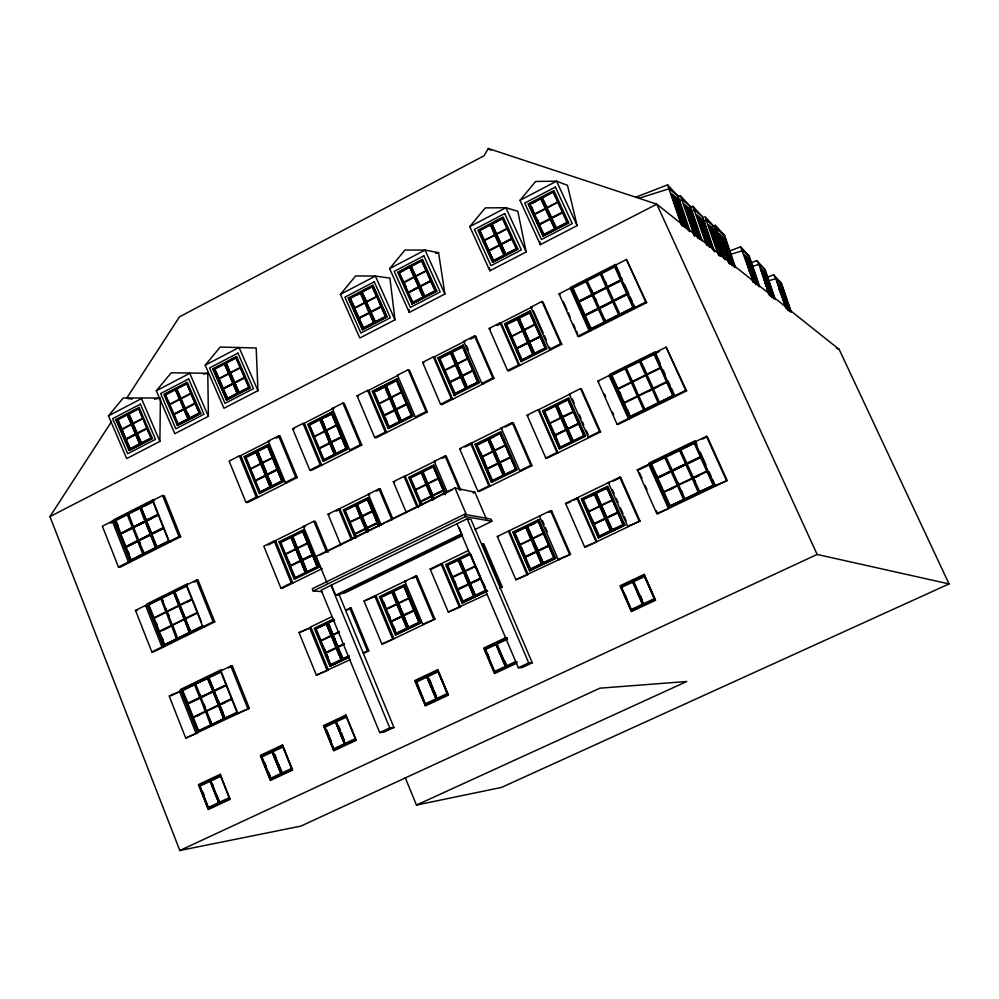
<?xml version="1.0" encoding="UTF-8"?>
<svg xmlns="http://www.w3.org/2000/svg" width="999" height="999" viewBox="0 0 999 999"><rect width="100%" height="100%" fill="white"/><g stroke="black" fill="none" stroke-linecap="round" stroke-linejoin="round"><path stroke-width="1.5" d="M160.402 398.039L123.264 397.952L108.466 415.871L126.698 458.566L159.89 441.396L160.389 399.588M405.207 777.659L416.483 805.057L501.498 787.424L949.05 583.916L839.172 349.388L656.793 204.171L488.286 148.501L484.053 155.769L179.458 316.858L126.973 397.789M416.483 805.057L686.75 681.505L599.912 688.174L300.811 826.123L179.82 850.499L49.95 516.583L111.738 421.291M156.319 390.796L171.216 372.777L207.78 373.289L208.391 416.321L174.8 433.691L156.319 390.796L189.748 373.301L208.391 416.321M205.22 365.184L220.217 347.053L256.181 348.002L257.954 390.684L223.951 408.266L205.22 365.184L239.061 347.465L257.954 390.684M340.409 294.38L355.656 275.936L375.399 276.061L389.91 278.109L394.992 319.817L359.815 337.999L340.409 294.38L375.399 276.061L394.992 319.817M389.622 268.606L404.957 250.05L425.037 250.062L438.586 252.672L444.892 294.006L409.29 312.425L389.622 268.606L425.037 250.062L444.892 294.006M469.767 226.636L485.264 207.892L505.894 207.717L517.832 211.264L526.161 251.973L489.86 270.754L469.767 226.636L505.894 207.717L526.161 251.973M520.004 200.324L535.589 181.468L556.568 181.169L567.482 185.315L577.11 225.637L540.347 244.643L520.004 200.324L556.568 181.169L577.11 225.637M108.466 415.871L141.483 398.576L159.89 441.396M115.909 419.493L139.086 407.405L152.41 438.436L129.258 450.424L115.909 419.493L129.258 450.424M212.962 368.781L226.548 400.025L212.849 368.806L236.601 356.418L250.274 387.737L226.548 400.025L250.274 387.737M348.301 297.989L362.487 329.608L348.301 297.989L372.839 285.202L387.013 316.895L362.487 329.608L387.013 316.895L372.839 285.202M411.975 303.971L397.614 272.203L422.44 259.265L436.813 291.109L411.975 303.971L436.813 291.109M528.271 203.908L543.106 236.051L528.271 203.908L553.871 190.559L568.731 222.765L543.106 236.051L568.731 222.765M232.08 359.016L234.703 357.642M363.948 290.072L366.658 288.661M407.892 267.095L410.639 265.659M495.754 221.166L498.414 219.78M539.535 198.289L542.22 196.878M121.616 429.233L131.306 424.213L127.298 414.86L117.62 419.88L121.965 429.133M133.154 423.314L128.784 414.048L138.486 409.003M169.743 404.183L165.584 394.817L175.599 389.685M181.069 398.276L176.885 388.911L186.701 383.816L190.772 393.219L181.294 398.226M218.694 378.633L228.609 373.501L224.5 364.061L214.598 369.205L219.018 378.559M226.036 363.224L235.964 358.067L240.097 367.507L230.157 372.664L226.361 363.149M360.477 293.057L350.087 298.389L354.608 307.892M372.34 286.85L361.925 292.207L366.458 301.723M403.808 282.193L399.413 272.615L409.74 267.245L414.061 276.835L403.971 282.168M415.796 275.936L411.388 266.346L421.753 260.964L426.086 270.567L415.959 275.911M484.365 240.26L479.745 230.619L490.272 225.15M502.659 218.744L491.97 224.238L496.59 233.891M534.752 213.998L530.094 204.308L540.871 198.776M547.127 207.555L542.469 197.839L553.084 192.295L557.754 202.01M356.68 295.042L359.215 293.718M400.936 271.903L403.509 270.567M532.942 202.922L535.589 201.536M132.805 423.401L142.507 418.369L138.724 408.953M179.658 399.076L169.967 404.12M354.333 307.942L364.56 302.635L360.214 293.094M366.196 301.76L376.448 296.441L372.078 286.888M494.83 234.815L484.153 240.284L479.745 230.619M534.552 214.011L545.217 208.491L540.684 198.776M546.94 207.555L557.629 202.023M121.791 429.645L131.481 424.625L135.489 433.991L125.787 438.998L122.153 429.545M142.919 418.718L146.716 428.159L136.988 433.179L132.979 423.813L142.695 418.781M173.976 413.986L169.805 404.62L179.608 399.55M185.315 408.104L181.131 398.726L191.171 393.581M218.881 379.046L228.783 373.913L232.904 383.366L222.989 388.499L219.193 378.971M359.053 317.869L354.52 308.366L364.76 303.059M370.916 311.7L366.383 302.185L376.635 296.865M420.317 285.976L415.909 276.373L426.286 270.991L430.619 280.619L420.479 285.951M495.017 235.24L484.34 240.709L488.823 250.374L484.552 240.697M501.211 243.993L496.578 234.328L507.28 228.846M545.541 208.916L534.752 214.435L539.285 224.151M551.81 217.707L547.14 207.979L557.767 202.447L562.437 212.175M234.465 382.53L244.405 377.385L240.172 367.957L230.344 373.077L234.777 382.455M369.205 312.6L358.791 317.919L354.62 308.341M381.094 306.418L370.654 311.75L366.471 302.173M488.748 250.387L499.3 244.93L494.805 235.252M511.713 238.536L500.998 244.018L496.653 234.328M551.623 217.707L562.312 212.175M132.992 435.352L135.727 433.928M413.611 289.523L416.171 288.187M135.664 434.403L139.685 443.781L129.97 448.788L125.974 439.423L135.901 434.34L126.086 439.385L130.332 448.688M141.533 442.882L137.163 433.603L147.128 428.509M178.209 423.813L174.038 414.435L184.078 409.315M195.429 403.409L185.377 408.541L189.56 417.944M227.597 398.276L223.164 388.911L233.304 383.728M237.899 389.622L239.086 392.332L234.64 382.954L244.805 377.759M363.499 327.859L358.978 318.344L369.393 313.024M375.374 321.703L370.841 312.175L381.281 306.843M408.504 292.645L418.768 287.3L423.101 296.928L412.824 302.247L408.416 292.657L418.931 287.275M424.85 296.029L420.429 286.413L430.969 281.019M504.058 255.032L493.356 260.489L488.948 250.811L499.637 245.342M505.694 254.133L501.261 244.443L511.913 238.961L501.261 244.443L505.831 254.108M551.81 218.144L562.637 212.6L551.81 218.144L556.493 227.859M141.296 442.944L137.288 433.566L146.89 428.571M174.151 414.41L183.853 409.365M227.285 398.364L237.213 393.244L233.092 383.778L223.277 388.886L227.385 398.339M244.593 377.809L234.753 382.917L238.873 392.382L248.938 387.225M363.324 327.897L359.066 318.331L369.218 313.049L373.489 322.627L363.236 327.922M375.212 321.74L370.929 312.163L381.106 306.868M420.504 286.401L430.819 281.044L435.164 290.672L425 295.991M141.184 442.982L150.924 437.962L146.778 428.608M185.714 408.454L195.217 403.471L199.3 412.899L189.785 417.882M375.124 321.765L385.402 316.458L381.019 306.88M505.619 254.133L516.208 248.676L511.7 238.986M556.306 227.872L567.007 222.352L562.449 212.612M129.146 450.449L152.41 438.436M177.273 425.524L200.811 413.361L187.2 382.217L163.861 394.418L177.385 425.499L200.811 413.361M492.582 262.213L517.907 249.101L503.159 217.033L477.934 230.22L492.507 262.225L517.907 249.101M49.95 516.583L656.793 204.171L817.132 554.445L949.05 583.916M153.659 499.45L113.536 519.917L130.195 562.15L128.434 562.012L118.444 567.045L102.373 526.198L112.313 521.116L114.086 521.328L110.365 523.226M240.996 456.181L239.398 455.856L229.133 461.088L245.954 502.36L247.54 502.597L297.252 477.547L280.17 436.201L278.621 435.839L268.269 441.133L285.302 482.517L286.838 482.792M351.211 450.362L349.775 450.025L332.355 408.429L342.882 403.059L344.33 403.471L361.788 445.03L311.288 470.479L309.79 470.179L292.607 428.708L303.034 423.389L304.533 423.763M416.62 417.395L415.297 417.008L397.465 375.199L408.166 369.742L409.515 370.217L427.372 411.988L376.061 437.837L374.662 437.487L357.08 395.816L367.669 390.409L369.081 390.846M483.091 383.903L481.868 383.454L463.636 341.446L474.513 335.889L475.749 336.426L494.018 378.396L441.87 404.682L440.571 404.258L422.602 362.387L433.366 356.893L434.665 357.392M549.413 347.053L550.649 349.862L549.525 349.35L530.894 307.13L541.945 301.486L543.069 302.085L561.75 344.268L508.753 370.979L507.554 370.504L489.173 328.409L500.112 322.827L501.311 323.389L497.215 325.474M170.567 541.808L168.856 541.633L152.497 500.624L162.562 495.479L164.273 495.729L180.669 536.713L120.217 567.182L118.444 567.045M269.568 440.871L240.759 455.581L257.854 497.402L256.268 497.152L245.954 502.36M333.566 408.229L304.283 423.164L321.765 465.197L320.279 464.897L309.79 470.179M398.576 375.062L368.831 390.234L386.7 432.48L385.314 432.117L374.662 437.487M464.635 341.358L434.403 356.78L452.684 399.225L451.398 398.801L440.571 404.258M531.768 307.105L501.048 322.777L519.742 365.434L518.568 364.947L500.112 322.827M153.122 500.861L114.81 520.404L130.744 560.739L169.256 541.321L153.696 502.31M276.286 438.174L280.17 436.201M470.329 339.198L475.749 336.426M633.428 304.083L635.339 308.329L634.353 307.729L615.184 265.259L626.46 259.503L646.665 302.622L578.958 336.725L577.884 336.188L559.065 293.881L570.192 288.199L571.278 288.823M115.597 520.666L127.335 514.772L132.355 527.447L120.729 533.354L115.996 520.716M128.322 514.185L140.097 508.254L145.142 520.954L133.479 526.873L128.721 514.235M146.541 520.404L141.096 507.667L152.909 501.723M145.379 505.731L152.772 501.71M585.963 281.468L591.92 294.643L578.908 301.248L572.964 288.087L586.201 281.606M593.331 294.093L587.212 280.819L600.324 274.226M614.822 267.02L620.604 280.07L607.492 286.725L601.51 273.539L614.66 266.92M244.156 456.805L268.294 444.592L244.156 456.805L259.365 493.743L283.516 481.568L268.169 444.567M307.854 424.425L332.255 411.975L307.854 424.425L323.177 461.488L347.827 449.138L332.143 411.95M372.34 391.458L397.252 378.846L372.34 391.458L388.124 428.733L413.161 416.183L397.14 378.808M437.987 357.992L463.286 345.179L437.987 357.992L454.907 395.716M504.695 323.976L530.394 310.964L504.695 323.976L521.291 361.663L504.795 324.026M318.132 419.78L324.912 416.333M521.578 316.084L528.321 312.65M250.649 468.606L245.966 457.455L256.281 452.447M257.605 451.523L267.707 446.453L272.302 457.604L262.188 462.662L257.605 451.523L259.116 454.383M314.348 436.251L309.59 425.037L319.817 419.905L324.488 431.093L314.585 436.301M321.403 419.006L331.668 413.861L336.351 425.075L326.086 430.207L321.74 419.093M379.083 403.371L374.213 392.095L384.59 386.888M386.226 385.976L396.64 380.756L401.436 392.02L391.009 397.227L386.538 386.076M444.842 369.967L439.885 358.629L450.424 353.346M457.267 363.823L452.085 352.41L462.662 347.115L467.757 358.504M511.688 336.014L506.618 324.625L517.494 319.343M519.018 318.306L529.757 312.924L534.765 324.288L524.013 329.658L519.293 318.431M325.549 417.157L331.88 413.923L336.576 425.124M377.098 390.884L384.802 386.963L389.373 398.139L379.295 403.434M145.417 520.979L133.754 526.91M146.141 520.367L158.242 514.46M157.979 514.435L146.279 520.379L141.221 507.679M120.954 533.916L132.58 528.009L137.612 540.721L125.961 546.615L120.817 533.903L132.842 528.034M133.704 527.435L145.367 521.515L150.424 534.228L138.736 540.147L133.566 527.422L145.629 521.54L139.148 524.837M151.823 533.691L146.366 520.929L158.466 515.022M158.204 514.997L146.491 520.941L151.561 533.666L163.274 527.734L151.423 533.653M151.96 518.331L146.366 520.929M450.611 353.421L455.307 364.647L445.042 370.03M522.489 330.694L511.863 336.101M592.095 295.167L598.064 308.379L585.027 314.985L579.083 301.785L592.332 295.317M612.574 301.211L599.325 307.742L593.356 294.53L606.418 287.899L593.431 294.58M613.836 300.574L607.679 287.262L621.016 280.744M579.158 301.835L592.182 295.217M607.754 287.312L620.866 280.644L626.81 293.843L613.673 300.487L626.81 293.843M255.407 480.244L250.724 469.068L260.814 464.036L265.397 475.199L255.644 480.294M262.387 463.149L272.502 458.091L277.098 469.268L266.97 474.313L262.737 463.224M319.23 447.952L314.448 436.713L324.687 431.593M326.286 430.694L336.563 425.562L341.258 436.788L330.969 441.92L326.623 430.781M384.265 415.184L379.183 403.833L389.585 398.638M391.221 397.727L401.648 392.507L406.456 403.796L396.004 409.003L391.533 397.814M450.137 381.855L444.967 370.429L455.719 365.222M462.375 375.649L457.192 364.21L467.782 358.928L472.889 370.342M516.895 347.889L511.813 336.476L522.527 331.119M524.238 330.169L534.989 324.787L540.022 336.188L529.245 341.558L524.5 330.294M324.912 431.655L329.37 442.807L319.455 448.002M383.953 415.097L394.368 409.915L389.797 398.701M449.837 381.743L460.414 376.473L455.419 365.11M462.087 375.549L472.689 370.267L467.969 359.003M255.607 480.744L265.597 475.686L270.192 486.875L260.19 491.92L255.494 480.719L265.834 475.736M271.878 486.026L267.282 474.837L277.31 469.767L281.918 480.956L271.878 486.026L267.17 474.812L277.535 469.805M336.213 453.733L331.181 442.407L341.695 437.337M389.26 426.973L384.165 415.596L394.792 410.464M401.336 420.879L396.216 409.49L406.868 404.358M455.244 393.693L450.062 382.242L460.826 377.048M467.307 387.437L462.4 376.086L472.814 370.729L462.4 376.086L467.22 387.4L478.022 382.192M527.672 342.969L532.779 354.42L522.115 359.802L517.02 348.351L527.934 343.082M545.454 348.189L540.234 336.688L529.557 342.095L534.49 353.471L529.47 342.058L540.409 336.775M150.687 534.265L139.011 540.172M331.293 442.445L341.471 437.287L346.178 448.539L335.989 453.683L331.518 442.495M384.265 415.621L394.58 410.414M406.668 404.295L396.328 409.528L401.123 420.829L411.476 415.596L406.668 404.295L411.688 415.659M450.149 382.28L460.639 376.985M517.107 348.401L527.759 343.007M138.099 541.308L126.049 547.165L131.206 559.902L143.144 554.045M138.961 540.709L150.649 534.79L155.719 547.552L144.006 553.446L138.824 540.696L150.911 534.827M168.594 541.058L156.718 546.965L151.648 534.215L163.761 528.321M137.837 541.283L126.461 547.202M156.855 546.977L151.773 534.228L163.499 528.296M591.333 328.833L585.202 315.522L598.488 309.053M620.029 314.36L613.861 301.024L627.222 294.518M585.289 315.559L598.326 308.966L604.233 322.153L591.171 328.746L604.395 322.24M613.935 301.061L627.072 294.418L633.041 307.642L619.88 314.273L633.041 307.642M270.192 486.875L260.427 491.958M271.765 486.001L282.143 481.006M319.655 448.489L329.583 443.306L334.265 454.545L323.988 459.652L319.318 448.414L329.807 443.356M335.876 453.658L346.178 448.539M401.024 420.791L411.376 415.572M467.22 387.4L477.747 382.093L472.914 370.766M534.49 353.471L545.192 348.077L540.147 336.651M334.265 454.545L324.325 459.727M399.375 421.703L389.048 426.91L399.375 421.703L394.48 410.377M534.577 353.509L545.279 348.114M454.133 395.454L479.557 382.704L463.186 345.142M521.203 361.626L547.04 348.676L530.307 310.926M155.981 547.577L144.281 553.471L143.157 550.649M156.718 546.965L168.856 541.083M285.302 482.517L295.729 477.272L297.252 477.547M349.775 450.025L360.377 444.68L361.788 445.03M415.297 417.008L426.061 411.576L427.372 411.988M481.868 383.454L492.807 377.934L494.018 378.396M507.554 370.504L518.568 364.947M549.525 349.35L560.651 343.743L561.75 344.268M168.856 541.633L178.983 536.538L180.669 536.713M577.884 336.188L589.085 330.544L590.134 331.106L570.629 287.375L615.546 264.46L620.029 274.4M634.353 307.729L645.704 302.023L646.665 302.622M187.337 583.853L146.741 604.045L163.661 646.94L161.938 646.94L151.823 651.91L135.502 610.414L145.554 605.406L147.303 605.481M267.957 545.042L275.736 541.183L274.188 540.996L263.798 546.166L280.881 588.086L282.417 588.186L322.202 568.643L320.716 568.518L303.409 526.461L313.898 521.241L315.384 521.453L328.109 552.272M340.846 545.104L328.047 514.21L338.599 508.953L340.047 509.19L336.101 511.151M381.268 525.174L368.281 494.193L378.946 488.886L380.344 489.16L392.757 518.706M406.418 512.787L393.319 481.73L404.046 476.398L405.407 476.685M447.49 492.544L434.215 461.388L445.042 456.006L446.341 456.331L460.851 490.284M520.916 471.053L519.742 470.754L501.223 428.059L512.225 422.577L513.411 422.964L531.98 465.621L479.158 491.558L477.922 491.296L459.652 448.738L470.554 443.306L471.803 443.656L465.01 447.04M589.335 437.45L588.274 437.087L569.33 394.18L580.519 388.611L581.593 389.061L600.574 431.93L546.89 458.291L545.766 457.967L527.085 415.197L538.161 409.677L539.298 410.089M304.658 526.061L275.487 540.571L292.857 583.054L291.321 582.954L280.881 588.086M369.443 493.843L339.797 508.578L352.31 538.661M435.264 461.101L405.144 476.073L418.456 507.554M502.16 427.822L471.54 443.044L490.109 486.176L488.886 485.901L477.922 491.296M570.142 394.006L539.035 409.478L558.029 452.834L556.905 452.497L545.766 457.967M151.823 651.91L153.559 651.897L214.748 621.853L198.089 580.219L196.416 580.119L186.226 585.189L202.847 626.848L204.508 626.873M376.348 491.146L380.344 489.16M442.282 458.341L446.341 456.331M505.169 427.072L512.037 423.651M671.34 388.112L675.112 396.478L674.188 396.041L654.707 352.847L666.133 347.165L686.588 390.846L618.006 424.513L616.995 424.125L597.864 381.118L609.14 375.512L610.164 375.986M154.033 617.707L148.826 604.832L160.702 599M161.701 598.426L173.614 592.582L178.746 605.469L166.808 611.313L161.701 598.426L163.224 601.311M180.145 604.907L174.625 592.007L186.576 586.138M194.268 582.117L198.089 580.219M659.465 351.486L655.656 353.371L654.707 352.847M618.056 388.698L611.875 375.262L625.099 368.756M632.504 381.543L626.298 368.094L639.722 361.638M647.002 374.363L640.784 360.889L654.245 354.42M278.933 541.858L303.371 529.782L318.831 567.345L294.268 579.358L279.046 541.87M355.032 537.787L343.306 509.865L368.119 497.602L379.832 525.561M420.691 505.419L408.703 477.347L433.816 464.872L445.891 492.994M475.174 444.305L500.786 431.655L517.32 469.792L491.57 482.38L475.174 444.305L491.57 482.38M542.732 410.739L568.743 397.877L585.664 436.201L559.502 448.988L542.732 410.739L559.502 448.988M348.301 507.954L362.013 501.136M285.514 553.833L280.769 542.519L290.971 537.524L295.604 548.838L285.751 553.858M292.557 536.663L302.772 531.655L307.43 542.981L297.202 547.976L292.907 536.7M350.224 521.928L345.167 510.514L355.519 505.444M362.212 515.996L357.13 504.57L367.732 499.525M415.534 489.448L410.601 478.009L421.103 472.864M422.764 471.965L433.291 466.808L438.174 478.246L427.622 483.391L423.064 472.028M482.13 456.468L477.085 444.967L487.749 439.747M549.812 422.964L544.667 411.388L555.494 406.081M493.706 436.938L489.448 438.823L494.692 450.399M191.721 599.038L179.758 604.894L174.75 592.007M159.353 631.168L154.121 618.269L166.021 612.449M172.278 624.787L167.033 611.875L178.971 606.031L184.365 618.968M185.502 618.406L179.982 605.469L191.958 599.6M617.819 388.599L631.081 382.105L625.262 368.831M632.28 381.431L645.579 374.925L639.497 361.526M646.778 374.25L660.127 367.719L654.033 354.308M186.938 602.222L191.82 599.6M349.9 521.878L360.264 516.82L355.731 505.482M361.888 515.946L372.277 510.864L367.507 499.488L372.277 510.864M494.418 450.312L505.132 445.079L500.149 433.591L489.448 438.823L494.505 450.349M560.739 417.694L549.987 423.014M568.256 399.887L557.23 405.144L562.312 416.695L573.351 411.438M624.275 402.647L618.081 389.185L631.343 382.692M632.542 382.03L645.766 375.474L651.86 388.898L638.536 395.404L632.767 382.13M653.284 388.336L647.052 374.837L660.401 368.306M285.602 554.32L295.816 549.338L300.462 560.676L290.359 565.659L285.951 554.358M302.397 559.852L297.402 548.476L307.642 543.481L312.312 554.832L302.173 559.827L297.515 548.488M360.364 517.307L365.222 528.721L354.957 533.791L350.1 522.39L360.689 517.357M431.231 496.291L420.591 501.398L415.646 489.935L426.373 484.84M482.255 456.955L492.944 451.735L497.914 463.249L487.3 468.481L482.529 457.03M555.269 435.089L549.949 423.439L560.801 418.144M564.135 416.633L573.588 411.95L578.696 423.526M300.462 560.676L290.584 565.684M302.06 559.815L312.312 554.832M366.858 527.847L377.26 522.777L372.49 511.376L362.1 516.446L367.182 527.897M438.586 478.796L427.834 483.903L432.692 495.354L443.469 490.247M494.917 450.899L499.7 462.362L510.352 457.117L505.357 445.591L494.63 450.824L499.612 462.337L510.526 457.167M565.884 429.707L555.019 435.002L565.884 429.707L560.963 418.194M567.632 428.783L578.446 423.439L573.414 411.888L562.537 417.207L567.882 428.871M377.26 522.777L366.958 527.859L362.2 516.471L372.702 511.413L377.16 522.764M578.521 423.476L567.707 428.808L562.787 417.295M295.204 577.522L290.447 566.158L300.674 561.176L305.332 572.539L295.442 577.534M302.26 560.327L312.525 555.332L317.195 566.708L306.93 571.69L302.61 560.352M356.356 537.137L355.057 534.278L365.434 529.22M422.028 504.77L420.704 501.885L431.243 496.753M434.128 498.738L432.917 495.866L443.681 490.759M492.682 480.569L487.425 468.968L498.314 463.811M499.837 462.849L510.564 457.617L515.571 469.168L504.82 474.388L500.112 462.924M566.283 430.282L571.216 441.82L560.327 447.102L555.244 435.514L566.108 430.219M171.403 625.362L159.615 631.168M185.115 618.393L197.115 612.537M303.871 559.727L312.749 555.357L317.195 566.708M171.628 625.923L176.486 638.861L164.673 644.667L159.44 631.73L171.366 625.923M172.377 625.362L184.328 619.53L189.473 632.479L177.622 638.299L172.765 625.362M202.76 626.086L190.497 631.917L185.339 618.955L197.34 613.111M624.05 402.547L637.487 396.141M653.071 388.236L666.445 381.705L660.539 368.381M162.45 630.444L170.317 626.573M630.519 416.633L624.313 403.146L637.599 396.665M645.029 409.503L638.798 396.004L652.135 389.498M666.645 382.267L672.777 395.741L659.452 402.285L653.334 388.823L666.857 382.38M648.301 391.521L652.272 389.56L658.166 402.922L644.879 409.44L658.166 402.922M657.542 386.963L653.334 388.823M486.613 519.555L474.887 492.207L454.982 487.949L316.134 556.393L327.01 582.817M320.017 554.944L384.153 523.326M386.938 521.953L452.472 489.647M492.395 480.494L503.121 475.299L498.039 463.736M583.878 435.589L572.951 440.896L567.857 429.295L578.746 423.988L583.878 435.589L578.921 424.038M189.473 632.479L177.884 638.299M190.497 631.917L202.385 626.073M473.151 493.056L474.887 492.207M519.742 470.754L530.819 465.309L531.98 465.621M588.274 437.087L599.537 431.556L600.574 431.93M672.777 395.741L659.452 402.285M203.184 626.361L164.198 645.516L148.027 604.557L186.788 585.277L201.486 622.115M202.847 626.848L213.099 621.815L214.748 621.853M616.995 424.125L628.334 418.556L629.333 418.956L609.502 374.513L654.994 351.885L660.052 363.099M674.188 396.041L685.689 390.397L686.588 390.846M475.074 529.495L491.908 521.291L490.959 519.093L464.473 514.31L312.287 588.761L313.211 591.021L322.19 591.583M313.211 591.021L465.447 516.595L491.908 521.291M457.018 523.763L467.195 518.793L470.979 519.455L532.255 662.812L521.928 667.644L518.356 667.757L457.018 523.763L321.166 590.134L379.707 732.579L383.941 732.13L393.931 727.472L338.973 594.243M331.631 585.377L335.652 595.129L461.763 533.703L459.365 528.071M462.537 534.715L338.149 595.279L335.652 595.129M462.45 535.639L344.643 592.981L341.646 592.794M221.541 669.567L180.457 689.485L197.64 733.041L185.727 738.086L169.143 695.953L181.031 690.946L170.854 695.866M299.013 632.592L311.026 627.522L299.013 632.592L316.358 675.174L350.025 659.74M345.741 609.939L351.173 608.079L368.793 650.761L363.461 653.309M364.048 601.073L374.737 595.891L376.136 595.978L364.048 601.073L381.793 643.868L383.191 643.88L434.965 619.118L416.933 576.211L415.584 576.098L404.795 581.318L422.789 624.263L424.113 624.3M487 594.23L448.289 612.062L430.144 569.043L441.009 563.773L442.307 563.923M559.353 559.627L558.229 559.477L539.41 516.083L550.561 510.676L551.685 510.914L570.554 554.27L515.884 579.732L497.315 536.488L508.354 531.131L509.552 531.331M628.646 526.485L627.647 526.273L608.391 482.654L619.73 477.16L620.741 477.46L640.034 521.041L585.664 547.04L584.59 546.865L565.596 503.396L576.823 497.952L577.909 498.214L573.701 500.249M332.255 616.495L310.776 626.91L328.421 670.067L316.358 675.174M405.894 580.819L375.886 595.354L393.918 638.748L381.793 643.868M468.381 550.536L442.045 563.299L460.489 606.905L448.289 612.062M540.284 515.684L509.278 530.706L528.159 574.55L515.884 579.732M185.727 738.086L249.35 708.316L232.43 666.046L230.806 666.071L220.492 671.066L237.375 713.386L238.986 713.274M220.991 671.003L181.768 690.009L198.189 731.618L237.65 712.737M347.19 610.002L351.173 608.079M412.887 578.171L416.933 576.211M440.946 564.572L431.468 569.168L430.144 569.043M548.901 512.262L551.685 510.914M568.106 502.959L570.904 501.61M613.199 481.118L620.741 477.46M637.3 469.805L648.713 464.273L649.687 464.597L638.286 470.117L637.3 469.805L656.743 513.523L657.704 513.748L727.185 480.531L707.329 436.675L706.455 436.301L694.892 441.908L714.697 485.801L715.559 486.088L712.362 479.008M194.842 684.54L182.567 690.309L188.112 703.358M213.112 691.296L207.53 678.221L212.862 691.308L200.911 697.065L195.604 683.99L207.904 678.209L195.729 683.99M214.261 690.734L208.679 677.659L221.029 671.852M228.559 667.906L232.43 666.046M194.58 684.552L182.954 690.297M220.779 671.852L208.803 677.659L214.011 690.746L225.999 684.964M656.468 474.787L657.679 477.497L651.41 463.873L664.959 457.492M672.315 470.429L666.033 456.793L679.62 450.399M702.197 439.16L707.329 436.675M651.485 463.898L664.81 457.442M666.096 456.818L679.47 450.349L685.714 463.973M670.254 454.932L674.263 452.984M349.2 657.13L329.957 666.345L314.26 628.246L333.529 618.98M487.612 590.884L462.05 603.121L445.654 564.622L469.842 552.971M512.962 532.03L538.898 519.53L555.706 558.291L529.632 570.716L512.962 532.03L529.72 570.729M581.468 498.926L598.513 537.812L581.381 498.901L607.729 486.201L624.924 525.162L598.513 537.812L624.924 525.162M317.907 626.947L320.642 625.624M536.788 520.966L539.51 519.655M601.373 489.697L605.519 487.687M334.365 619.492L327.347 622.889L342.37 659.477L348.639 656.48M469.455 554.083L459.153 559.078L474.862 596.053L486.513 590.484M320.941 640.409L316.121 628.92L326.661 624M334.553 620.054L328.047 623.151L333.104 634.652M386.438 608.928L381.318 597.365L391.783 592.357M452.772 576.935L447.564 565.297L458.391 560.239M475.499 565.859L464.822 570.953L459.877 559.34L470.741 554.258M520.017 544.393L514.897 532.704L525.699 527.547M588.561 511.326L583.341 499.575L594.467 494.368L591.745 495.691M530.369 525.399L534.39 523.451M212.737 691.308L201.161 697.052L200.125 694.442M213.886 690.759L226.249 684.952M193.257 717.045L187.949 703.958L199.987 698.201M206.331 710.751L201.011 697.652L213.087 691.882L218.306 705.007L206.593 710.739M219.718 704.432L214.123 691.333L226.236 685.539M680.906 449.775L694.193 443.219L700.324 456.805L686.875 463.299L680.694 449.687L694.33 443.269M331.156 635.489L326.323 623.988L331.156 635.489L321.166 640.409M332.767 634.652L339.285 631.555M386.126 608.915L396.615 603.908L391.995 592.37M398.264 603.059L408.778 598.039L403.933 586.475L393.431 591.508L398.576 603.071M452.485 576.91L463.136 571.828L458.104 560.202M530.919 539.248L520.192 544.418M532.467 538.324L543.306 533.154L538.249 521.466L527.41 526.648L532.729 538.374M599.625 506.106L588.723 511.363L587.587 508.753M663.86 491.633L657.729 478.022L671.303 471.653M685.988 464.572L672.377 470.966L678.683 484.627L677.459 481.918M657.804 478.046L671.153 471.603M685.851 464.523L672.589 471.029M325.849 652.434L321.029 640.921L331.368 635.988L336.089 647.514L326.074 652.422L324.9 649.55M338.037 646.678L332.979 635.152L339.498 632.067M391.258 621.003L386.338 609.427L397.028 604.432M414.048 610.152L408.891 598.551L398.476 603.571L403.621 615.159M452.697 577.422L463.536 572.352L468.294 583.978L457.629 589.048L452.997 577.447M470.267 583.141L465.034 571.465L475.711 566.371L480.869 578.046M525.449 556.618L520.142 544.892L530.968 539.735M594.105 523.626L588.711 511.825L599.7 506.58M606.868 517.494L601.46 505.681L612.474 500.424L617.819 512.225M337.712 646.678L344.23 643.593M401.86 616.008L391.471 621.003M469.98 583.116L480.681 578.021L475.911 566.396M525.187 556.58L536.013 551.436L531.143 539.76M537.749 550.549L548.613 545.379L543.531 533.666L532.692 538.848L538.011 550.586M593.868 523.576L605.019 518.381M606.63 517.445L617.669 512.187L612.624 500.462M330.781 664.472L325.949 652.934L336.526 648.014M342.982 658.728L337.912 647.19L344.33 644.105M396.291 633.104L391.358 621.503L402.073 616.52L391.471 621.515M403.521 615.659L414.061 610.651L418.918 622.265L408.366 627.272L403.521 615.659L404.907 618.256M463.061 601.236L457.842 589.56L468.706 584.502M475.437 595.317L470.204 583.628L481.081 578.558L470.292 583.628L475.249 595.304M530.544 568.831L525.412 557.092L536.413 551.972M543.306 562.824L537.974 551.061L549.013 545.929M599.338 535.889L594.093 524.1L605.257 518.893M612.287 529.795L606.855 517.957L618.056 512.749M326.061 652.934L336.301 648.014L341.034 659.565L331.006 664.472M337.912 647.19L344.443 644.105M414.061 610.651L403.621 615.671L408.479 627.272M457.942 589.572L468.506 584.49L473.651 596.166M525.499 557.105L536.238 551.947L541.308 563.673L530.719 568.843M543.044 562.787L553.921 557.629L548.838 545.891L538.061 551.073L543.131 562.799M594.168 524.113L605.094 518.868L610.277 530.656L599.5 535.914M612.125 529.77L606.942 517.981L617.894 512.712L623.101 524.512L612.05 529.745M219.343 704.457L231.343 698.688M205.669 711.875L210.614 725.037L198.664 730.756L193.356 717.632L205.407 711.887M206.443 711.35L218.531 705.581L223.764 718.743L211.776 724.475L206.818 711.325M678.471 484.565L692.107 478.184M693.194 477.497L706.743 471.041L700.524 457.392L687.075 463.873L693.393 477.559M196.391 716.333L200.362 714.422M222.615 703.733L225.275 702.447M677.447 485.789L683.616 499.45L670.217 505.856L664.06 492.22L677.659 485.851M698.501 492.432L684.914 498.826L678.733 485.164L692.232 478.733M699.799 491.808L693.468 478.096L707.005 471.64M669.63 489.71L673.638 487.774M695.017 477.51L699.063 475.574M342.657 658.741L349.188 655.656M462.774 601.223L473.464 596.153M475.162 595.292L485.876 590.209L481.456 579.832L486.063 590.234M349.101 657.13L329.957 666.345M487.512 590.871L462.05 603.121M529.632 570.716L555.706 558.291M395.467 634.989L420.616 622.951L404.445 584.577L379.433 596.69L395.367 634.977L420.616 622.951M224.013 718.718L212.025 724.462M231.955 699.25L219.568 705.032L224.8 718.194L237.2 712.412M236.963 712.424L224.925 718.181L219.942 705.019M363.374 652.684L368.793 650.761M422.789 624.263L434.965 619.118M558.229 559.477L570.554 554.27M584.59 546.865L596.94 541.658L577.634 497.589L609.14 482.317L609.427 482.942L608.391 482.654M627.647 526.273L640.034 521.041M237.375 713.386L249.35 708.316M499.45 588.274L502.197 586.962L483.753 543.831L482.517 543.656L500.998 586.863L502.197 586.962M656.743 513.523L669.168 508.266L649.013 463.086L695.092 440.759L697.015 445.005M714.697 485.801L727.185 480.531M505.756 637.649L483.716 648.051L494.53 673.576L516.658 663.224M436.675 699.762L426.473 675.936L436.675 699.762L425.287 704.994L415.372 681.181L437.987 670.616L447.977 694.467L437.062 699.587L426.86 675.761L437.987 670.616M506.056 667.332L495.641 643.368L506.056 667.332L494.505 672.652L484.353 648.701L507.105 637.961M415.372 681.181L426.735 675.936M484.353 648.701L495.879 643.368M516.171 662.599L506.231 667.157L496.041 643.181L507.33 637.974M427.597 675.736L431.693 673.813M498.101 642.544L502.497 640.584M416.333 682.092L426.873 677.122L435.939 698.838L425.362 703.796L416.758 682.117M485.314 649.637L496.028 644.58L505.307 666.408L494.555 671.453L485.689 649.675M507.492 639.173L497.09 644.08L506.368 665.921L515.496 661.638M199.026 785.226L220.542 775.187L209.553 780.269L219.106 803.646L209.927 780.094L199.026 785.226L208.229 808.641L219.106 803.646M281.343 774.512L271.616 751.011L281.343 774.512L270.329 779.582L260.926 756.043L282.754 745.853L292.22 769.43L281.718 774.337L271.99 750.823L282.754 745.853M324.076 726.273L346.216 715.933L335.302 720.966L344.955 744.642L355.894 739.622L333.678 749.924L324.076 726.273L335.202 721.128L344.855 744.792L333.678 749.924M620.666 586.425L632.529 580.956L643.181 605.169L631.48 610.651L620.666 586.425L644.355 575.374L655.057 599.612L643.581 604.982L632.742 580.731L644.355 575.374M260.926 756.043L271.915 750.973M202.747 783.803L200.15 785.027L200 786.113L208.391 807.429L218.419 802.734M216.021 777.534L220.217 775.661M268.868 752.722L271.503 751.485M338.786 719.655L343.069 717.732M637.3 579.033L642.394 576.635M200 786.113L210.002 781.393M220.679 776.36L210.989 780.931L219.393 802.272L229.121 797.726M271.391 779.37L261.9 756.93L272.053 752.147M282.892 747.027L273.039 751.673L282.242 773.051M335.352 722.302L325.037 727.172L333.791 748.713L344.131 743.868M355.182 738.698L345.154 743.393L336.363 721.827L346.366 717.107M425.287 704.994L447.977 694.467M494.505 672.652L517.32 661.962M270.454 778.371L280.644 773.601M281.643 773.126L291.521 768.506M208.229 808.641L229.807 798.638L219.156 803.533M270.329 779.582L292.22 769.43M631.281 610.639L655.057 599.612M379.707 732.579L389.747 727.896L393.931 727.472M518.356 667.757L528.733 662.899L532.255 662.812M179.82 850.499L817.132 554.445M635.839 197.165L667.582 184.852L678.146 196.279L689.934 231.343M677.497 196.853L680.406 195.729L690.634 206.818L702.097 240.821M690.059 207.417L692.906 206.331L702.809 217.083L714.522 251.76M712.412 226.448L715.321 225.337L724.662 235.514L735.351 267.083M729.195 251.149L740.646 246.828L749.35 256.343L759.377 285.789M751.111 262.712L756.842 260.564L765.159 269.668L775.349 299.55M766.483 277.497L773.663 274.825L781.568 283.516L791.333 312.075M638.861 198.326L669.18 188.724L678.146 196.279M679.183 200.537L682.092 199.613L690.634 206.818M691.72 211.139L694.667 210.227L702.809 217.083M703.771 221.341L706.743 220.404L714.51 226.96L725.411 259.166M714.297 230.145L717.207 229.233L724.662 235.514M730.719 254.345L742.657 250.699L749.35 256.343M751.71 266.608L758.915 264.41L765.159 269.668M768.568 280.819L775.786 278.646L781.568 283.516M139.685 443.781L135.552 434.44M178.434 423.751L187.924 418.793L183.741 409.403M135.489 433.991L131.718 424.563M199.3 412.899L195.105 403.496M174.201 413.936L183.666 408.953L179.832 399.488M131.531 424.15L127.173 414.885M185.527 408.042L195.255 402.997M237.213 393.244L232.979 383.816M117.982 419.792L121.728 429.195M223.301 388.411L218.981 379.021M233.117 383.316L228.996 373.863M234.64 382.954L236.139 385.577M190.996 393.156L186.925 383.753M230.657 373.002L234.565 382.505M228.821 373.451L224.388 364.086M682.28 225.824L672.29 196.091L678.821 201.224L688.686 230.557M435.701 253.321L438.586 252.672M672.652 197.452L675.549 199.55L672.951 197.39M672.29 196.091L678.821 201.224M676.248 207.193L678.533 209.378L681.68 218.744M694.854 235.752L685.102 206.781L691.333 211.676L700.511 238.898M677.809 209.103L678.696 208.903L675.811 206.843L681.83 211.776L680.943 211.975L683.179 218.619M678.533 209.378L681.693 211.363L680.806 211.563M684.864 208.242L688.224 210.115L685.451 208.104M679.27 209.678L681.53 211.838L684.964 221.079L678.646 217.22L679.545 217.02M214.922 369.131L218.806 378.609M688.348 210.527L691.096 212.5L690.222 212.687M685.102 206.781L691.333 211.676M688.973 217.62L691.146 219.718L694.23 228.858M681.655 219.643L682.554 219.443M712.961 249.787L703.533 221.865L697.577 217.195L703.246 221.928L712.187 248.376M690.559 219.842L691.708 219.58L694.155 221.591L693.281 221.778L690.659 213.986M684.215 221.691L685.102 221.491L679.108 216.671L681.98 218.681L681.093 218.881L678.845 212.188M690.983 220.18L691.845 219.992M699.712 220.579L700.561 220.392L697.914 218.481L700.274 220.454L703.296 229.383M693.418 222.178L694.293 221.99C679.982 208.029 698.501 230.619 687.936 210.177M700.674 220.779L703.296 222.665L706.293 231.543L703.021 222.727M702.447 222.852L703.296 222.665M692.195 227.223L694.367 229.258L696.565 235.801M693.643 228.983L694.517 228.796L691.77 226.873L697.489 231.481L696.628 231.681L698.376 236.888M701.36 227.784L703.421 229.77L706.443 238.711M695.067 229.533L697.202 231.556L699.387 238.062M724.475 258.941L715.247 231.643L709.565 227.198L714.972 231.706L723.713 257.567M702.722 229.508L703.571 229.32L700.936 227.447L706.43 231.943L709.427 240.821L708.578 241.009M704.108 230.032L706.143 232.005L709.14 240.884M712.424 230.27L709.889 228.459L712.424 230.27L721.141 256.131M706.43 231.943L705.581 232.118L708.154 239.748M712.524 230.644L715.022 232.442L714.198 232.617M703.533 236.95L706.718 238.649L705.868 238.836M719.954 235.864L725.411 240.135L734.465 266.883M713.261 237.537L715.222 239.435L718.169 248.164M707.255 239.36L709.278 241.283L711.425 247.64M722.14 244.355L719.717 237.213L722.702 238.836L731.243 264.173M714.535 239.173L715.371 238.986L712.849 237.213L718.094 241.496L717.257 241.683M714.747 232.505L717.956 241.121L715.746 239.298L714.66 239.56L717.12 246.828M715.047 239.86L715.871 239.685L718.83 248.414L721.028 250.187L717.819 241.558L715.596 239.748M708.716 241.408L709.565 241.221L712.137 248.851M719.717 237.213L722.702 238.836M723.064 239.136L724.924 240.971L728.071 249.413L725.948 247.677L723.064 239.136L724.924 240.971M720.991 236.738L725.411 240.135M716.358 246.691L715.521 246.878L717.744 248.676L720.217 255.956M722.627 245.791L725.586 247.377L724.774 247.552M723.563 245.991L722.752 246.166L724.899 247.927L727.309 255.057M717.619 248.289L718.456 248.102C710.701 242.02 726.373 254.882 718.681 248.851M717.994 248.589L718.83 248.414M717.744 248.676L718.581 248.489M718.119 248.976L718.955 248.788L721.415 256.069M724.899 247.927L725.948 247.677M727.934 249.85L731.093 258.304L728.97 256.593C725.848 238.861 729.158 253.883 723.164 245.667M725.661 254.757L728.621 256.306L727.796 256.481M725.786 255.145L726.61 254.97M728.97 256.593L727.921 256.868L729.382 261.151M731.518 264.111C721.315 246.878 741.345 268.244 726.211 254.645M758.753 286.114L750.124 260.776L745.204 256.943L749.874 260.839L758.166 285.502M744.967 258.204L747.689 259.653L746.915 259.827L749.213 266.583M749.937 261.526C744.829 256.606 754.919 267.208 752.684 269.605L751.91 269.767M747.739 266.358L750.449 267.769L749.675 267.944M747.864 266.708L748.638 266.546M750.898 268.394L752.547 270.017L755.556 278.047L752.809 269.967L748.263 266.246L745.953 259.453M752.809 269.967L752.035 270.13L754.332 276.86M761.35 270.417L765.946 273.988L774.275 298.389M771.216 290.684L769.442 289.248L766.52 281.468L768.306 282.917L771.216 290.684L768.556 282.867L764.297 279.395L761.625 271.528L763.673 272.977L762.924 273.139L765.159 279.67M750.636 274.875L753.333 276.261L752.559 276.423L749.799 268.294L750.773 268.044L752.684 269.605M750.761 275.237L751.535 275.062M766.408 281.119L763.736 273.289L765.771 274.725L768.431 282.53L767.682 282.68L765.022 274.875L765.771 274.725M762.437 271.328L765.946 273.988M753.009 277.035L753.783 276.873M757.979 285.152L755.681 278.409L754.907 278.571L756.28 282.617M763.798 279.495L766.358 280.819L765.596 280.969M763.923 279.845L764.672 279.683M768.431 282.53L765.721 281.318L768.393 289.173L769.143 289.011L766.608 287.724M767.806 283.029L768.556 282.867M790.384 311.139L782.367 287.7L778.109 284.403L782.13 287.749L790.134 311.188M768.968 294.655L766.72 288.074L767.482 287.912M778.346 285.452L780.269 286.8L779.545 286.95L782.13 294.505L782.854 294.355L780.943 293.032L778.783 286.713M768.693 289.41L769.442 289.248M766.72 288.074L769.267 289.36M779.819 287.188L782.205 288.411L784.777 295.929L784.053 296.079L781.493 288.561L779.819 287.188L782.404 294.73M768.818 289.76L769.567 289.598L772.239 297.452M780.444 288.112L782.367 287.7M781.493 288.561L782.205 288.411M774 298.851L771.34 291.021L770.591 291.184L772.364 296.403M780.569 293.469L781.293 293.319M782.891 294.63L784.777 295.929M782.242 294.83L782.966 294.68M783.241 294.917L782.517 295.067L785.102 302.622M783.004 294.967L784.652 296.316L787.474 303.796L784.889 296.266L784.178 296.416L786.313 302.685M785.501 306.356L784.003 301.248M784.827 302.397L785.551 302.247L783.653 300.961L787.587 304.121L790.159 311.663M785.938 302.809L787.337 304.171L789.485 310.452M787.587 304.121L786.862 304.27L787.724 306.793M203.596 374.113L207.78 373.289M154.42 399.188L158.903 398.326M423.101 296.928L418.693 287.312M435.164 290.672L430.731 281.056M364.935 303.034L369.031 312.625M408.479 292.183L418.581 286.875L414.26 277.26L403.908 282.63L408.304 292.22M376.81 296.84L380.919 306.443M418.743 286.85L414.423 277.247M350.349 298.351L354.433 307.929M362.187 292.158L366.283 301.748M430.781 280.594L426.448 270.979M414.061 276.835L409.902 267.22M426.248 270.554L421.753 260.964M344.855 744.792L335.202 721.128M198.913 730.731L210.876 725.012M544.08 234.29L554.57 228.808L550.024 219.068L539.423 224.588L543.956 234.303M224.8 718.194L224.126 715.534M193.506 717.02L205.182 711.313L200.25 698.189M218.556 704.994L213.336 691.87M218.793 705.569L223.639 718.756M539.41 224.138L549.887 218.644L545.354 208.916M539.61 224.575L550.212 219.056M490.409 225.15L494.68 234.827M492.182 224.226L496.453 233.903L506.955 228.434L502.447 218.756M200.012 697.614L187.725 703.371L199.763 697.627L194.455 684.552M341.258 659.565L336.188 648.014M325.949 652.934L328.059 657.255M336.089 647.514L331.593 635.988M164.935 644.667L176.748 638.861M396.503 633.104L406.718 628.121L401.76 616.508M172.54 624.8L184.103 618.955L179.221 606.043M154.296 617.707L165.797 611.875L160.964 599.013M184.59 619.53L189.348 632.479M328.384 623.164L332.879 634.652M419.13 622.277L413.961 610.651M166.808 611.313L166.059 608.466M135.502 610.414L137.25 610.476M166.284 612.449L171.141 625.349M178.996 605.481L173.876 592.594M408.991 598.051L404.145 586.488M404.795 581.318L406.156 581.43M131.481 559.927L142.745 554.008L137.7 541.271M305.332 572.539L300.899 561.201M126.236 546.64L137.612 540.721M138.824 540.696L140.347 543.568M121.004 533.379L132.355 527.447M296.041 549.363L300.349 560.664M295.841 548.863L291.196 537.549M307.867 543.506L312.2 554.82M307.667 543.006L303.009 531.68M140.372 508.291L145.017 520.929M127.697 398.539L132.143 399.125M303.409 526.461L304.907 526.673M355.169 533.816L365.222 528.721M553.921 557.629L548.751 545.879M152.497 500.624L154.221 500.861M365.659 529.258L366.633 532.08M367.382 528.396L368.256 531.206M377.684 523.314L367.07 528.346L368.369 531.218M328.047 514.21L329.52 514.435M548.788 545.404L543.706 533.703M497.315 536.488L498.526 536.675M532.954 538.886L537.837 550.561M543.481 533.179L538.424 521.503M525.874 527.572L530.744 539.21M527.684 526.698L532.554 538.336M265.634 475.237L261.051 464.073M368.281 494.193L369.692 494.443M420.804 501.436L430.931 496.228L426.073 484.777M250.886 468.643L260.614 463.536L256.044 452.397L260.851 463.586M277.335 469.318L272.739 458.141M431.456 496.79L432.467 499.625M262.537 462.737L257.73 451.548M415.734 489.485L425.961 484.29L421.303 472.902M272.302 457.604L267.944 446.503M393.319 481.73L394.692 482.017M428.134 483.966L432.792 495.379L443.269 490.209L438.386 478.746L443.169 490.197M623.101 524.512L617.819 512.699M427.622 483.391L422.864 471.99M438.361 478.284L433.491 466.845M565.596 503.396L566.708 503.646M599.85 506.618L604.87 518.344M601.473 505.219L596.066 493.419L607.217 488.199M292.607 428.708L294.118 429.071M434.215 461.388L435.527 461.713M341.146 436.763L336.788 425.624M487.487 468.531L498.101 463.299M612.399 499.937L606.98 488.136L612.25 499.9L601.223 505.157L596.303 493.481M515.759 469.218L510.751 457.667M482.317 456.518L492.719 451.236L487.937 439.797L477.085 444.967M670.354 505.894L683.753 499.488M459.652 448.738L460.926 449.075M332.355 408.429L333.816 408.828M685.052 498.863L698.301 492.37L692.369 478.783M505.307 445.142L500.324 433.641M664.01 491.683L677.247 485.214L671.091 471.59M505.531 445.641L510.252 457.092M357.08 395.816L358.504 396.241M406.456 403.796L401.848 392.582M501.223 428.059L502.422 428.434M401.436 392.02L396.84 380.831M573.201 440.971L568.106 429.383M555.244 435.514L556.63 438.174M671.028 471.053L657.467 477.435L670.891 471.004L664.747 457.417M713.311 485.352L699.6 491.745L713.174 485.314L707.142 471.69M527.085 415.197L528.246 415.596M465.734 388.399L454.945 393.594L465.534 388.336L460.539 376.948M687.012 463.349L700.449 456.868M687.275 463.948L700.724 457.467M422.602 362.387L423.913 362.874M555.669 406.143L560.576 417.632M557.479 405.244L562.4 416.733M569.33 394.18L570.417 394.617M462.662 347.115L467.47 358.391L456.98 363.711L452.185 352.447M694.892 441.908L695.779 442.27M463.636 341.446L464.897 341.97M522.29 359.877L532.954 354.495M643.756 410.139L637.749 396.728M517.07 347.977L527.534 342.507L522.714 331.206M597.864 381.118L598.913 381.581M489.173 328.409L490.397 328.958M529.507 341.67L524.325 330.207M836.35 348.077L839.172 349.388M631.493 382.767L637.337 396.066M540.184 336.263L535.164 324.875M534.94 324.375L529.757 312.924M530.894 307.13L532.042 307.717M585.189 315.072L598.226 308.466M559.065 293.881L560.177 294.493M579.07 301.348L591.92 294.643M599.487 307.829L612.337 301.074L606.418 287.899M599.75 308.416L612.837 301.798M618.768 314.997L612.599 301.661L599.587 308.329L605.656 321.603L604.47 318.968M606.393 287.462L593.094 293.956L606.231 287.362L600.486 274.325M607.654 286.825L620.754 280.17M615.184 265.259L616.196 265.921M488.286 148.501L490.846 150.262M786.6 308.841L788.248 310.152L785.426 302.635L783.765 301.298M709.427 240.821L707.117 238.961L706.006 239.223L708.166 245.617M755.556 278.047L753.658 276.511L752.684 276.773L754.982 283.554M787.474 303.796L784.939 302.734L786.663 307.779M709.565 241.221L704.233 237.213L706.568 239.098L709.165 246.765M755.681 278.409L751.161 274.762L748.85 267.957M771.34 291.021L767.107 287.625L764.872 281.056M679.245 217.083L681.817 219.156L684.527 227.198M682.255 219.505L684.802 221.566L687.487 229.558M716.071 246.753L718.306 248.551L720.766 255.844M726.335 255.02L728.471 256.743L730.893 263.886M751.285 275.125L753.196 276.673L755.506 283.454M753.521 276.923L755.419 278.459L757.267 283.853M706.293 231.543L703.97 229.633L702.859 229.895L704.145 233.729M780.943 293.032L784.889 296.266M691.558 220.055L694.005 222.053L697.065 231.144M723.301 246.054L725.449 247.814L728.346 256.368M748.388 266.608L750.311 268.182L753.084 276.311M764.422 279.745L766.221 281.219L768.893 289.061M685.489 207.542L688.211 209.802L697.414 237.437M703.271 222.377L700.711 220.23L709.814 247.19M709.927 227.909L712.399 229.97L721.44 256.368M712.562 230.107L715.009 232.143L723.85 258.291M722.826 238.674L725.174 240.622L733.853 266.233M745.529 257.605L749.912 261.251M763.773 272.814L765.746 274.45M778.396 285.002L782.18 288.149M689.173 211.201L690.809 212.562L693.868 221.653M720.267 237.088L722.427 238.886L725.311 247.44M745.491 258.092L747.439 259.715L750.199 267.832M761.625 271.528L763.423 273.027L766.096 280.869M763.736 273.289L765.521 274.775L768.181 282.58M780.306 287.088L781.967 288.461L784.54 295.979M714.51 226.96L704.907 216.508L718.381 254.807M773.663 274.825L775.786 278.646L785.676 307.58M756.842 260.564L758.915 264.41L769.242 294.693M740.646 246.828L753.396 282.28M715.321 225.337L728.558 262.737M531.568 207.08L532.842 209.852M537.499 219.98L538.773 222.752M533.928 215.072L535.214 217.857M539.697 227.635L540.983 230.419M507.08 228.858L511.575 238.549M503.921 255.045L499.425 245.367L489.011 250.799L493.431 260.489M482.942 239.91L484.215 242.695M488.012 251.036L489.273 253.808M692.906 206.331L706.056 243.968M626.46 259.503L645.704 302.023M666.133 347.165L685.689 390.397M706.455 436.301L726.348 480.232M621.291 277.198L622.577 280.057M624.487 284.265L628.958 294.193M630.232 297.003L632.155 301.261M663.161 370.005L665.072 374.225M668.194 381.143L670.092 385.352M700.212 452.085L705.981 464.885M709.165 471.928L711.088 476.198M605.294 281.568L606.468 284.191M694.28 479.52L695.516 482.255M685.776 464.498L691.97 478.134M404.77 283.966L406.006 286.701M591.57 290.16L592.744 292.782M595.367 298.626L596.54 301.248M681.393 490.684L682.617 493.406M619.505 391.958L620.704 394.63M627.534 409.94L628.721 412.612M570.192 288.199L589.085 330.544M609.14 375.512L628.334 418.556M648.713 464.273L668.231 508.029M364.623 297.627L365.846 300.349M352.784 303.796L353.996 306.531M355.144 311.613L356.368 314.36M563.311 301.536L567.057 309.977M568.319 312.799L570.192 317.02M573.326 324.063L575.199 328.284M576.46 331.094L577.709 333.916M604.457 394.056L605.694 396.815M612.462 412.05L613.698 414.822M639.535 472.927L642.045 478.558M645.179 485.601L647.052 489.822M656.443 510.939L657.704 513.748M541.945 301.486L560.651 343.743M580.519 388.611L599.537 431.556M619.73 477.16L639.06 520.816M533.279 310.527L536.176 317.083M536.388 317.557L540.109 325.986M540.584 327.06L543.206 333.004M544.355 335.614L546.241 339.885M572.315 398.901L574.2 403.184M579.245 414.61L581.131 418.893M582.529 422.04L583.766 424.837M586.238 430.444L588.099 434.652M612.287 489.435L614.173 493.718M616.246 498.401L618.106 502.609M620.466 507.967L623.064 513.848M624.25 516.508L626.173 520.866M644.168 575.349L654.869 599.6M519.105 318.344L524.113 329.707M601.535 505.694L606.705 517.457M640.222 595.479L642.045 599.625M640.359 596.503L641.608 599.35M632.929 580.756L643.581 604.982M517.232 319.218L522.315 330.619M594.23 494.305L599.462 506.068M624.924 594.368L626.735 598.501M620.866 586.45L631.48 610.651M513.973 343.818L515.197 346.603M545.904 416.645L547.14 419.48M588.723 514.323L589.947 517.095M538.161 409.677L556.905 452.497M576.823 497.952L595.879 541.47M474.513 335.889L492.807 377.934M512.225 422.577L530.819 465.309M550.561 510.676L569.455 554.108M244.493 377.834L248.726 387.275M226.149 363.199L230.27 372.639M680.406 195.729L694.305 235.876M466.483 345.617L468.331 349.875M542.37 520.504L544.193 524.7M545.404 527.497L547.227 531.68M472.814 370.729L477.747 382.093M457.292 364.248L462.187 375.587M499.925 462.874L504.92 474.413M480.669 452.697L481.768 455.244M483.641 459.59L484.74 462.137M521.54 547.527L522.652 550.124M188.037 413.836L189.198 416.533M175.262 389.76L179.433 399.125M478.971 451.56L480.182 454.383M482.005 458.603L483.216 461.426M485.039 465.646L486.251 468.469M488.074 472.689L489.285 475.512M438.086 358.029L454.22 395.479M433.366 356.893L451.398 398.801M470.554 443.306L488.886 485.901M508.354 531.131L526.985 574.425M408.166 369.742L426.061 411.576M445.042 456.006L459.59 490.01M454.982 487.949L466.383 514.647M467.195 518.793L528.733 662.899M464.473 514.31L465.447 516.595M128.908 414.011L132.917 423.376M133.092 423.788L137.113 433.154M121.903 429.607L125.911 438.973M444.83 492.644L433.479 466.021L422.04 471.715L433.341 498.301M483.479 583.366L485.302 587.637M445.117 494.542L443.481 490.721L445.017 494.53M474.95 564.572L470.541 554.233L474.85 564.56M504.507 660.439L506.243 664.535M496.278 643.181L506.456 667.145M386.326 386.014L391.108 397.252M391.321 397.752L396.116 409.028M433.017 495.879L434.228 498.751M459.977 559.353L464.91 570.966M465.134 571.478L470.079 583.116M433.179 500.074L421.291 472.09L409.877 477.759L421.128 504.32M487.425 653.758L489.148 657.854M484.59 648.701L494.742 672.639M385.676 418.506L386.875 421.328M454.632 581.318L455.731 583.903M384.116 417.495L385.327 420.367M450.062 573.251L451.273 576.098M453.084 580.369L454.283 583.216M367.669 390.409L385.314 432.117M404.046 476.398L417.195 507.48M441.009 563.773L459.215 606.843M342.882 403.059L360.377 444.68M378.946 488.886L391.983 519.905M415.584 576.098L433.641 619.068M379.37 526.598L367.694 498.726L356.431 504.32L368.057 532.167M378.671 526.136L377.472 523.289L378.571 526.123M341.358 437.262L346.066 448.514M408.891 598.551L413.748 610.139L403.309 615.147L398.576 603.571L399.862 606.156M437.737 670.629L447.727 694.492M322.914 421.89L324.076 424.687M327.797 433.578L328.971 436.388M394.817 594.093L393.431 591.508L398.364 603.059M321.516 419.031L326.198 430.232M326.398 430.719L331.081 441.945M357.242 504.595L361.988 515.959M429.558 679.332L431.256 683.391M431.356 684.14L433.104 688.336M434.278 691.133L436.026 695.341M367.32 532.529L355.694 504.682L344.468 510.264L356.044 538.086M427.122 675.749L437.062 699.587M396.715 604.42L401.66 615.996M383.766 602.522L384.84 605.082M388.786 614.585L389.86 617.145M393.818 626.673L394.892 629.245M415.634 681.168L425.537 704.982M303.034 423.389L320.279 464.897M338.599 508.953L351.448 539.872M374.737 595.891L392.545 638.736M667.582 184.852L681.231 224.613M278.621 435.839L295.729 477.272M313.898 521.241L326.636 552.11M349.725 608.016L367.382 650.761M330.994 585.327L389.747 727.896M277.185 469.742L281.793 480.944M265.035 468.806L266.171 471.59M269.817 480.469L270.966 483.266M328.983 624.6L330.157 627.472M333.903 636.6L335.09 639.485M262.5 463.174L267.083 474.338M292.67 536.675L297.315 547.989M302.372 560.327L307.043 571.703M333.092 635.164L337.812 646.678M338.024 647.19L342.769 658.741M265.484 475.661L270.067 486.85M288.848 561.438L290.01 564.273M345.941 715.958L355.619 739.647M239.398 455.856L256.268 497.152M274.188 540.996L291.321 582.954M309.528 627.497L326.935 670.117M338.686 726.086L340.434 730.394M341.608 733.266L344.33 740.359M335.589 720.941L345.229 744.605M325.087 726.111L325.512 727.16M326.685 730.032L331.343 741.508M324.35 726.236L333.966 749.887M282.455 745.891L291.933 769.467M274.787 754.47L276.511 758.753M278.696 764.547L281.468 771.465M274.513 754.894L282.28 774.275M272.29 750.798L281.718 774.337M162.562 495.479L178.983 536.538M196.416 580.119L213.099 621.815M230.806 666.071L247.74 708.428M264.698 762.612L266.408 766.895M268.694 772.614L270.404 776.897M261.226 756.006L270.629 779.532M221.566 672.439L237.075 711.3M189.161 627.609L190.31 630.481M218.144 700.499L219.193 703.121M222.04 710.277L223.077 712.911M180.107 605.469L185.24 618.393M185.477 618.968L190.622 631.917M214.248 691.32L219.468 704.445M145.242 521.49L150.3 534.215M150.524 534.777L155.582 547.539M167.994 613.324L169.131 616.196M203.996 704.183L205.032 706.805M209.94 719.205L210.989 721.827M220.23 775.236L229.495 798.688M117.108 523.538L118.219 526.348M128.134 551.436L129.246 554.27M156.219 622.577L157.343 625.449M162.1 637.487L163.237 640.359M112.313 521.116L128.434 562.012M145.554 605.406L161.938 646.94M179.333 691.021L195.966 733.191M212.475 784.115L213.561 786.862M216.808 795.129L219.53 802.01M210.24 780.057L219.468 803.483M202.797 791.745L204.47 796.003M199.35 785.189L208.541 808.591M790.871 311.75L782.192 286.376L777.372 282.33L786.213 308.129M780.356 286.638L788.561 310.639M780.231 286.538L788.448 310.552M780.032 286.85L782.604 294.405M785.301 302.297L782.716 294.73L781.056 293.369L783.216 299.7M785.651 304.22L786.937 308.004M782.667 296.091L784.39 301.136M778.346 284.34L786.463 308.079M778.733 288.087L780.019 291.87M774.275 297.502L765.783 272.627L760.576 268.269L769.692 294.618M765.696 274.038L774.025 298.439M773.313 297.602L771.091 291.084L769.317 289.648L771.99 297.502M763.985 273.227L766.658 281.069M763.648 272.702L772.277 297.727M766.52 281.468L769.193 289.31M771.253 295.954L769.018 289.41L767.22 287.974L769.467 294.543M763.673 274.7L765.009 278.609M769.705 292.37L771.041 296.303M768.518 289.51L770.304 294.755M761.613 270.367L770.167 295.804M764.809 282.48L766.158 286.413M759.302 286.775L749.987 259.39L744.392 254.695L753.908 282.53M749.687 261.588L752.434 269.668M749.625 263.037L751.46 268.431M747.801 259.49L756.093 283.853M747.664 259.378L756.231 284.752M747.702 261.451L749.999 268.207M745.466 256.893L754.17 282.48M751.748 276.486L753.596 281.93M748.788 269.43L750.174 273.514M751.685 277.959L753.071 282.043M735.102 267.67L725.286 238.686L719.055 233.479L729.245 263.624M725.137 240.197L734.203 266.933M730.943 258.741L733.353 265.846M724.862 242.507L726.298 246.753M727.871 251.386L729.32 255.644M732.03 265.834L722.677 238.536L720.304 236.563L729.545 263.861M726.71 252.497L728.159 256.768M721.877 239.011L724.287 246.129M720.229 235.814L729.382 262.837M725.137 259.752L715.134 230.182L708.641 224.75L719.043 255.544M720.878 250.637L723.338 257.879M714.685 234.066L716.645 239.847M717.757 243.132L719.705 248.913M712.799 230.582L715.746 239.298M712.137 230.332L715.084 239.048M718.618 250.424L720.092 254.795M712.574 233.354L714.048 237.712M709.839 227.135L719.342 255.781M713.686 250.761L703.433 220.379L696.628 214.673L707.13 245.492M702.884 224.126L705.444 231.731M709.64 247.053L700.549 220.092L697.951 217.932L707.092 245.03M700.998 224.4L702.297 228.222M697.864 217.133L707.417 245.442M701.298 239.972L691.246 210.177L684.103 204.183L694.767 235.826M691.046 211.751L700.224 238.961M700.324 239.648L691.071 212.2L688.386 209.952L698.151 238.686M693.855 223.476L696.49 231.281L697.352 231.081L694.929 229.121L693.781 229.395L695.541 234.628M692.732 225.399L694.055 229.32M687.787 211.613L690.434 219.443M691.008 221.141L693.206 227.685M685.389 206.718L695.154 235.689M689.497 231.656L678.746 199.7L671.253 193.419L682.142 225.811M678.533 201.298L687.899 229.158M687.999 229.857L678.546 201.761L675.724 199.4L685.239 227.71M681.393 211.426L678.271 202.135L675.699 199.987L678.558 202.06L677.684 202.26L680.356 210.227M684.665 223.027L686.45 228.359M685.064 227.572L675.536 199.251L672.689 196.865L682.255 225.337M675.262 199.625L678.396 208.966M676.897 205.457L678.234 209.465M674.662 199.75L675.561 202.422M672.589 196.016L682.579 225.749M539.76 241.646L540.347 244.643M489.36 267.732L489.86 270.754M408.941 309.353L409.29 312.425M140.397 404.158L112.725 418.631L127.722 453.721L155.507 439.335L140.397 404.158M188.649 378.908L160.639 393.569L175.824 428.808L203.958 414.248L188.649 378.908M237.949 353.122L209.59 367.957L224.987 403.359L253.459 388.623L237.949 353.122M374.25 281.818L344.93 297.153L360.889 333.004L390.347 317.757L374.25 281.818M423.888 255.856L394.205 271.378L410.377 307.392L440.184 291.958L423.888 255.856M504.72 213.574L474.45 229.408L490.959 265.672L521.353 249.937L504.72 213.574M555.382 187.075L524.737 203.097L541.47 239.523L572.24 223.589L555.382 187.075M127.46 414.235L116.983 419.717L129.695 449.438L140.21 443.993L127.46 414.235M138.661 408.379L128.147 413.873L140.896 443.631L151.448 438.174L138.661 408.379M175.549 389.098L164.935 394.642L177.81 424.513L188.461 418.993L175.549 389.098M186.875 383.179L176.249 388.736L189.161 418.631L199.837 413.099L186.875 383.179M224.675 363.424L213.936 369.031L226.985 399.026L237.762 393.444L224.675 363.424M236.151 357.417L225.387 363.049L238.474 393.082L249.288 387.475L236.151 357.417M360.514 292.42L349.413 298.226L362.937 328.596L374.088 322.814L360.514 292.42M372.377 286.214L361.251 292.033L374.812 322.44L386.001 316.646L372.377 286.214M409.965 266.571L398.726 272.44L412.437 302.947L423.713 297.103L409.965 266.571M421.978 260.289L410.714 266.184L424.463 296.715L435.776 290.859L421.978 260.289M490.509 224.463L479.045 230.457L493.044 261.176L504.545 255.22L490.509 224.463M502.759 218.069L491.271 224.076L505.307 254.832L516.845 248.851L502.759 218.069M540.996 198.077L529.395 204.146L543.568 235.002L555.219 228.971L540.996 198.077M553.396 191.596L541.758 197.677L555.981 228.571L567.669 222.527L553.396 191.596M614.959 265.959L572.077 287.824L590.721 329.595L633.865 307.867L614.959 265.959M256.206 451.635L245.292 457.205L259.79 492.632L270.754 487.1L256.206 451.635M267.869 445.691L256.93 451.273L271.478 486.738L282.48 481.193L267.869 445.691M319.98 419.13L308.891 424.787L323.713 460.389L334.852 454.77L319.98 419.13M331.83 413.099L320.716 418.756L335.589 454.408L346.765 448.763L331.83 413.099M384.777 386.113L373.514 391.858L388.661 427.634L399.987 421.928L384.777 386.113M396.815 379.97L385.514 385.726L400.736 421.553L412.088 415.821L396.815 379.97M450.611 352.56L439.16 358.391L454.657 394.355L466.171 388.549L450.611 352.56M462.849 346.316L451.373 352.172L466.933 388.161L478.471 382.342L462.849 346.316M517.519 318.456L505.881 324.388L521.728 360.527L533.429 354.62L517.519 318.456M529.957 312.113L518.281 318.057L534.203 354.233L545.929 348.314L529.957 312.113M618.531 314.872L605.419 321.478L618.618 314.91M654.407 353.396L610.976 374.987L629.919 417.445L673.613 395.991L654.407 353.396M291.134 536.763L280.082 542.257L294.805 578.246L305.906 572.789L291.134 536.763M302.947 530.894L291.858 536.401L306.643 572.427L317.782 566.957L302.947 530.894M487.949 438.961L476.361 444.717L492.107 481.256L503.758 475.524L487.949 438.961M500.349 432.792L488.723 438.573L504.532 475.149L516.221 469.405L500.349 432.792M555.706 405.282L543.931 411.138L560.027 447.864L571.878 442.045L555.706 405.282M568.306 399.026L556.493 404.895L572.652 441.658L584.54 435.814L568.306 399.026M643.531 410.04L630.294 416.546L643.606 410.077M694.492 442.282L650.511 463.586L669.767 506.755L714.035 485.576L694.492 442.282M326.611 623.239L315.422 628.658L330.382 665.222L341.621 659.839L326.611 623.239M391.97 591.595L380.607 597.102L395.904 633.853L407.33 628.383L391.97 591.595M404.12 585.714L392.719 591.233L408.079 628.021L419.543 622.539L404.12 585.714M458.391 559.44L446.84 565.034L462.487 601.985L474.1 596.415L458.391 559.44M525.899 526.76L514.16 532.442L530.157 569.58L541.97 563.936L525.899 526.76M538.449 520.679L526.673 526.386L542.744 563.561L554.582 557.892L538.449 520.679M594.517 493.543L582.592 499.313L598.963 536.65L610.951 530.906L594.517 493.543M607.28 487.362L595.317 493.156L611.75 530.519L623.788 524.762L607.28 487.362M685.514 463.898L672.102 470.367L685.576 463.923M437.774 669.667L414.747 680.544L425.312 705.931L448.426 695.104L437.774 669.667M220.28 774.3L198.439 784.602L208.242 809.552L230.157 799.3L220.28 774.3M282.492 744.954L260.327 755.406L270.342 780.494L292.595 770.079L282.492 744.954M345.979 715.009L323.464 725.636L333.703 750.836L356.306 740.259L345.979 715.009M644.205 574.375L620.004 585.789L631.318 611.588L655.606 600.224L644.205 574.375M438.149 671.815L427.909 676.635L436.975 698.351L447.24 693.543L438.149 671.815M632.692 582.167L621.603 587.387L631.281 609.452L642.394 604.245L632.692 582.167M644.53 576.585L633.778 581.655L643.481 603.733L654.27 598.676L644.53 576.585M573.189 411.376L568.094 399.825L573.114 411.351M195.03 403.047L190.959 393.631L194.917 403.084"/></g></svg>
